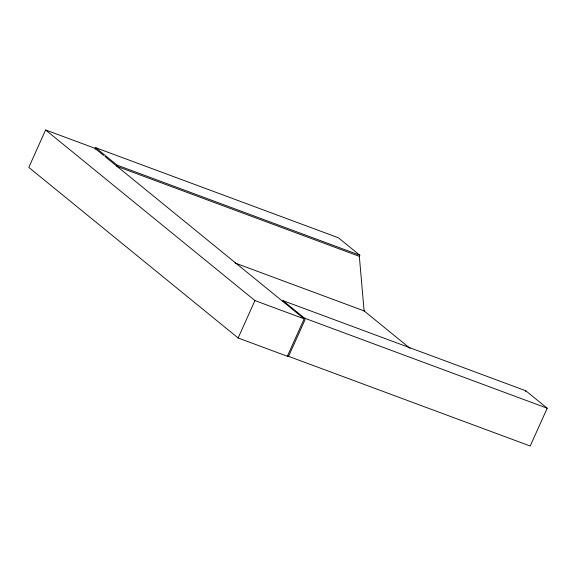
<?xml version="1.0" encoding="UTF-8"?>
<svg xmlns="http://www.w3.org/2000/svg" width="576" height="576" viewBox="0 0 576 576"><rect width="100%" height="100%" fill="white"/><g stroke="black" fill="none" stroke-linecap="round" stroke-linejoin="round"><path stroke-width="0.86" d="M103.637 155.419L94.831 148.241L45.612 129.974L28.8 167.393L238.133 337.99L287.345 356.256L304.474 318.139L283.046 300.672L282.73 301.378M94.946 149.321L95.681 147.694L338.407 237.78L359.834 255.24L359.338 256.327L364.097 310.896L410.09 348.386M95.681 147.694L117.108 165.154L116.618 166.248L359.338 256.327M238.133 337.99L254.945 300.571L45.612 129.974M305.114 319.529L288.439 356.63L287.683 356.018M525.456 391.457L525.773 390.758L283.046 300.672M525.773 390.758L547.2 408.218L530.208 446.026L287.482 355.946M117.108 165.154L359.834 255.24M235.001 262.987L364.666 311.112M304.474 318.139L547.2 408.218M254.945 300.571L304.157 318.838L104.99 156.521"/></g></svg>
